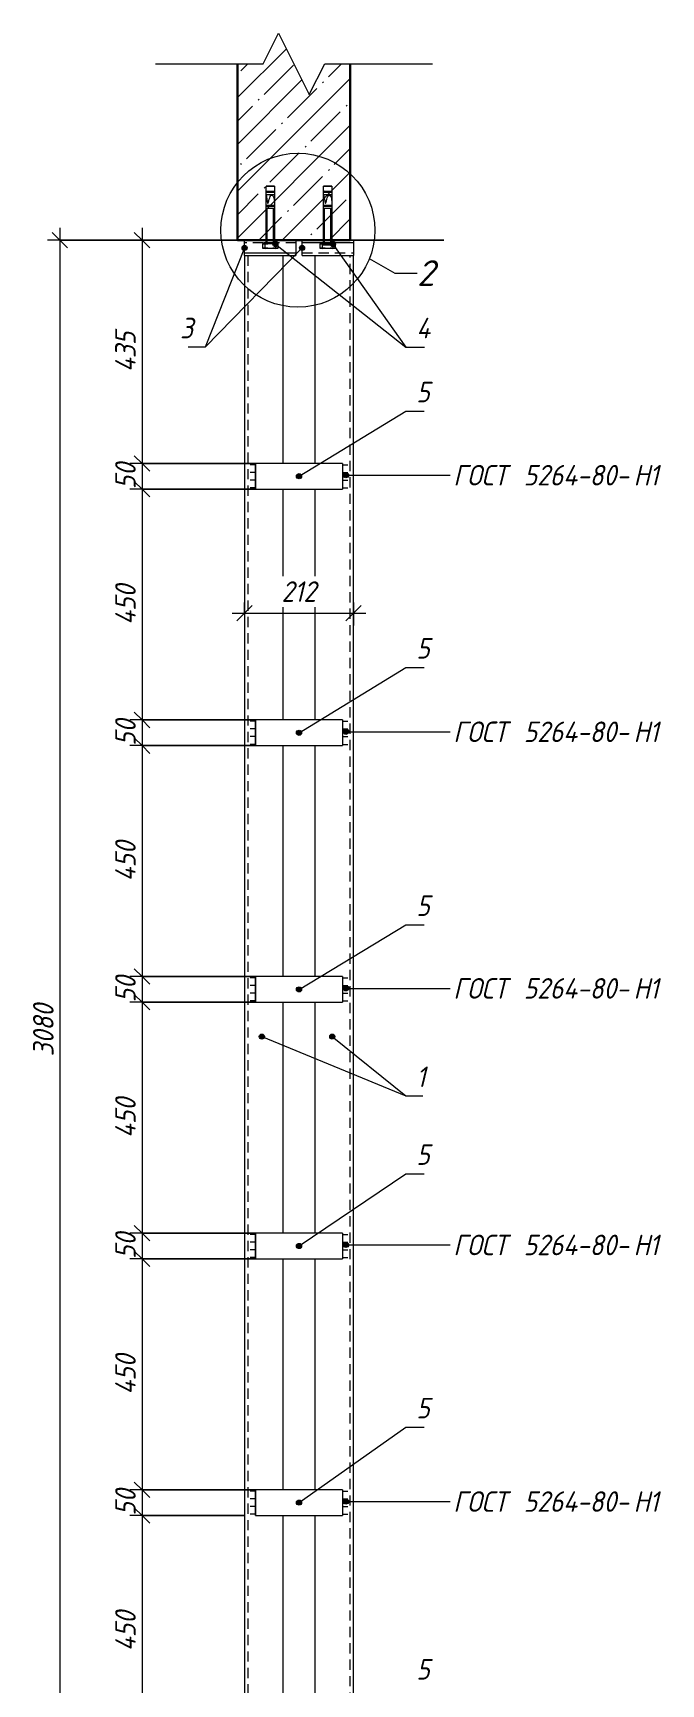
# Model space of a CAD drawing. Header units: millimetres. Extents: x 1525 to 46824, y -520 to 14115.
# Drawn here: x 21398 to 22622, y 8587 to 11804 of the extents above; entities that cross this region are included whole.
import ezdxf

# ---------------------------------------------------------------- set-up
doc = ezdxf.new("R2010")
doc.units = ezdxf.units.MM
doc.linetypes.add('200_ШТРИХ_ш1п0_6_', pattern=[32, 20, -12])
for name, color, linetype, lineweight in [('A-ANNO-DIMS', 7, 'Continuous', 9), ('A-ANNO-DIMS-20', 7, 'Continuous', 9), ('A-DETL-1', 7, 'Continuous', 5), ('A-DETL-2', 7, '200_ШТРИХ_ш1п0_6_', 5), ('A-DETL-GENF-1', 7, 'Continuous', 5), ('A-GENM', 7, 'Continuous', 9), ('A-GENM-IDEN', 7, 'Continuous', 9), ('A-WALL-1', 7, 'Continuous', 30), ('A-WALL-PATT-1', 7, 'Continuous', 5), ('G-ANNO-TEXT', 7, 'Continuous', 9)]:
    doc.layers.add(name, color=color, linetype=linetype, lineweight=lineweight)
doc.styles.add('ISOCPEUR_I_1', font='isocpeui.ttf', dxfattribs={"width": 0.9, "height": 40})
doc.styles.add('ISOCPEUR_I_2', font='isocpeui.ttf', dxfattribs={"height": 50})
doc.dimstyles.new('ISO-2_0_0_9К_СРЕДНИЙ', dxfattribs={"dimscale": 304.8, "dimtxt": 39.839247, "dimasz": 0.098425, "dimexe": 0.07874, "dimexo": 0, "dimgap": 0, "dimtad": 1, "dimdec": 0, "dimzin": 0, "dimdsep": 46, "dimtxsty": 'ISOCPEUR_I_1', "dimblk1": 'OBLIQUE', "dimblk2": 'OBLIQUE', "dimsah": 1, "dimcen": 0.09, "dimdle": 0.07874, "dimazin": 0, "dimtfac": 1, "dimtdec": 4, "dimtix": 1, "dimtmove": 0, "dimatfit": 3, "dimfxl": 1, "dimtvp": 1, "dimtolj": 1, "dimtzin": 0, "dimarcsym": 2})
doc.dimstyles.new('ISO-2_0_0_9К_СРЕДНИЙ_ФОН', dxfattribs={"dimscale": 304.8, "dimtxt": 39.839247, "dimasz": 0.098425, "dimexe": 0.07874, "dimexo": 0, "dimgap": 0.032808, "dimtad": 1, "dimdec": 0, "dimdsep": 46, "dimtxsty": 'ISOCPEUR_I_1', "dimblk1": 'OBLIQUE', "dimblk2": 'OBLIQUE', "dimsah": 1, "dimcen": 0.09, "dimdle": 0.07874, "dimazin": 0, "dimtfac": 1, "dimtdec": 4, "dimtix": 1, "dimtmove": 0, "dimatfit": 3, "dimfxl": 1, "dimtvp": 1, "dimtfill": 1, "dimtolj": 1, "dimtzin": 0, "dimarcsym": 2})

# ---------------------------------------------------------------- blocks, each defined once
blk = doc.blocks.new('Фахверк_Влож_Полоса боковая - Полоса_Фахверка-25655111-АР1_1_Ф-28_3 эт_')
at = {"layer": 'A-GENM'}
for p, q in [((-10585, 10915), (-10585, 10965)), ((-10415, 10965), (-10585, 10965)), ((-10415, 10965), (-10415, 10915)), ((-10585, 10915), (-10415, 10915))]:
    blk.add_line(p, q, dxfattribs=at)
blk = doc.blocks.new('Фахверк_Влож_Уголок - Уголок_Фахверка-29703941-АР1_1_Ф-28_3 эт_')
at = {"layer": 'A-GENM'}
for p, q in [((-10469, 11370), (-10469, 10965)), ((-10394, 8326), (-10394, 11370)), ((-10469, 10915), (-10469, 10465)), ((-10469, 10415), (-10469, 9965)), ((-10469, 9915), (-10469, 9465)), ((-10469, 9415), (-10469, 8965)), ((-10469, 8915), (-10469, 8465)), ((-10469, 8415), (-10469, 8326)), ((-10394, 8326), (-10469, 8326))]:
    blk.add_line(p, q, dxfattribs=at)
blk = doc.blocks.new('Фахверк_Влож_Полоса верхняя - Полоса верхняя_Фахверка-25545440-АР1_1_Ф-28_3 эт_')
at = {"layer": 'A-GENM'}
for p, q in [((-10606, 11375), (-10606, 11400)), ((-10506, 11400), (-10506, 11375)), ((-10606, 11370), (-10606, 11375)), ((-10606, 11375), (-10506, 11375)), ((-10606, 11370), (-10506, 11370)), ((-10506, 11375), (-10506, 11370))]:
    blk.add_line(p, q, dxfattribs=at)
blk = doc.blocks.new('Фахверк_Влож_Полоса верхняя - Полоса верхняя_Фахверка-V3-АР1_1_Ф-28_3 эт_')
at = {"layer": 'A-GENM'}
for p, q in [((-10494, 11395), (-10494, 11400)), ((-10494, 11370), (-10494, 11395)), ((-10394, 11395), (-10494, 11395)), ((-10394, 11400), (-10400, 11400)), ((-10394, 11400), (-10394, 11395)), ((-10394, 11395), (-10394, 11370)), ((-10494, 11370), (-10394, 11370))]:
    blk.add_line(p, q, dxfattribs=at)
blk = doc.blocks.new('Фахверк_Влож_Уголок - Уголок_Фахверка-29703942-АР1_1_Ф-28_3 эт_')
at = {"layer": 'A-GENM'}
for p, q in [((-10606, 11370), (-10531, 11370)), ((-10606, 11370), (-10606, 8326)), ((-10531, 10965), (-10531, 11370)), ((-10531, 10465), (-10531, 10915)), ((-10531, 9965), (-10531, 10415)), ((-10531, 9465), (-10531, 9915)), ((-10531, 8965), (-10531, 9415)), ((-10531, 8465), (-10531, 8915)), ((-10531, 8326), (-10531, 8415)), ((-10531, 8326), (-10606, 8326))]:
    blk.add_line(p, q, dxfattribs=at)
blk = doc.blocks.new('Фахверк_Влож_Анкерный болт - Анкерный болт_Фахверка-25085591-АР1_1_Ф-28_3 эт_')
at = {"layer": 'A-GENM'}
for p, q in [((-10454, 11395), (-10454, 11390)), ((-10444, 11390), (-10454, 11390)), ((-10434, 11390), (-10444, 11390)), ((-10434, 11390), (-10434, 11395))]:
    blk.add_line(p, q, dxfattribs=at)
blk = doc.blocks.new('DET_L_Линия разрыва1 - М20-27084429-АР1_1_Ф-28_3 эт_')
at = {"layer": 'A-DETL-GENF-1'}
for p, q in [((-10520, 7961), (-10550, 7901)), ((-10460, 7841), (-10520, 7961)), ((-10550, 7901), (-10760, 7901)), ((-10430, 7901), (-10460, 7841)), ((-10220, 7901), (-10430, 7901))]:
    blk.add_line(p, q, dxfattribs=at)
blk = doc.blocks.new('DIMBLOCK14-АР1_1_Ф-28_3 эт_')
at = {"layer": 'A-ANNO-DIMS-20'}
for p, q in [((21610.2, 11424), (21610.2, 10965)), ((22198.2, 11400), (21586.2, 11400)), ((21610.2, 11400), (22198.2, 11400)), ((21831.2, 10965), (21586.2, 10965)), ((21610.2, 10965), (21831.2, 10965))]:
    blk.add_line(p, q, dxfattribs=at)
at = {"layer": 'A-ANNO-DIMS-20', "lineweight": 20}
for p, q in [((21610.2, 11400), (21595.2, 11415)), ((21610.2, 11400), (21625.2, 11385)), ((21610.2, 10965), (21595.2, 10980)), ((21610.2, 10965), (21625.2, 10950))]:
    blk.add_line(p, q, dxfattribs=at)
at = {"layer": 'A-ANNO-DIMS-20', "color": 0, "insert": (21557.9, 11143), "char_height": 40, "width": 94.695, "attachment_point": 1, "rotation": 90, "line_spacing_factor": 1.149209, "style": 'ISOCPEUR_I_1'}
blk.add_mtext('435', dxfattribs=at)
blk = doc.blocks.new('_Oblique')
at = {"color": 0, "linetype": 'ByBlock', "lineweight": -2}
blk.add_line((-0.5, -0.5), (0.5, 0.5), dxfattribs=at)
blk = doc.blocks.new('DIMBLOCK15-АР1_1_Ф-28_3 эт_')
at = {"layer": 'A-ANNO-DIMS-20', "lineweight": 20}
for p, q in [((21610.2, 10965), (21595.2, 10980)), ((21610.2, 10965), (21625.2, 10950)), ((21610.2, 10915), (21595.2, 10930)), ((21610.2, 10915), (21625.2, 10900))]:
    blk.add_line(p, q, dxfattribs=at)
at = {"layer": 'A-ANNO-DIMS-20'}
for p, q in [((21831.2, 10965), (21586.2, 10965)), ((21610.2, 10965), (21610.2, 10915)), ((21610.2, 10965), (21831.2, 10965)), ((21831.2, 10915), (21586.2, 10915)), ((21610.2, 10915), (21831.2, 10915))]:
    blk.add_line(p, q, dxfattribs=at)
at = {"layer": 'A-ANNO-DIMS-20', "color": 0, "insert": (21557.9, 10914.7), "char_height": 40, "width": 60.678, "attachment_point": 1, "rotation": 90, "line_spacing_factor": 1.149209, "style": 'ISOCPEUR_I_1'}
blk.add_mtext('50', dxfattribs=at)
blk = doc.blocks.new('DIMBLOCK16-АР1_1_Ф-28_3 эт_')
at = {"layer": 'A-ANNO-DIMS-20'}
for p, q in [((21831.2, 10915), (21586.2, 10915)), ((21610.2, 10915), (21610.2, 10465)), ((21610.2, 10915), (21831.2, 10915)), ((21831.2, 10465), (21586.2, 10465)), ((21610.2, 10465), (21831.2, 10465))]:
    blk.add_line(p, q, dxfattribs=at)
at = {"layer": 'A-ANNO-DIMS-20', "lineweight": 20}
for p, q in [((21610.2, 10915), (21595.2, 10930)), ((21610.2, 10915), (21625.2, 10900)), ((21610.2, 10465), (21595.2, 10480)), ((21610.2, 10465), (21625.2, 10450))]:
    blk.add_line(p, q, dxfattribs=at)
at = {"layer": 'A-ANNO-DIMS-20', "color": 0, "insert": (21557.9, 10650.5), "char_height": 40, "width": 94.695, "attachment_point": 1, "rotation": 90, "line_spacing_factor": 1.149209, "style": 'ISOCPEUR_I_1'}
blk.add_mtext('450', dxfattribs=at)
blk = doc.blocks.new('DIMBLOCK17-АР1_1_Ф-28_3 эт_')
at = {"layer": 'A-ANNO-DIMS-20'}
for p, q in [((21831.2, 10465), (21586.2, 10465)), ((21610.2, 10465), (21610.2, 10415)), ((21610.2, 10465), (21831.2, 10465)), ((21831.2, 10415), (21586.2, 10415)), ((21610.2, 10415), (21831.2, 10415))]:
    blk.add_line(p, q, dxfattribs=at)
at = {"layer": 'A-ANNO-DIMS-20', "lineweight": 20}
for p, q in [((21610.2, 10465), (21595.2, 10480)), ((21610.2, 10465), (21625.2, 10450)), ((21610.2, 10415), (21595.2, 10430)), ((21610.2, 10415), (21625.2, 10400))]:
    blk.add_line(p, q, dxfattribs=at)
at = {"layer": 'A-ANNO-DIMS-20', "color": 0, "insert": (21557.9, 10414.7), "char_height": 40, "width": 60.678, "attachment_point": 1, "rotation": 90, "line_spacing_factor": 1.149209, "style": 'ISOCPEUR_I_1'}
blk.add_mtext('50', dxfattribs=at)
blk = doc.blocks.new('DIMBLOCK18-АР1_1_Ф-28_3 эт_')
at = {"layer": 'A-ANNO-DIMS-20', "lineweight": 20}
for p, q in [((21610.2, 10415), (21595.2, 10430)), ((21610.2, 10415), (21625.2, 10400)), ((21610.2, 9965), (21595.2, 9980)), ((21610.2, 9965), (21625.2, 9950))]:
    blk.add_line(p, q, dxfattribs=at)
at = {"layer": 'A-ANNO-DIMS-20'}
for p, q in [((21831.2, 10415), (21586.2, 10415)), ((21610.2, 10415), (21610.2, 9965)), ((21610.2, 10415), (21831.2, 10415)), ((21831.2, 9965), (21586.2, 9965)), ((21610.2, 9965), (21831.2, 9965))]:
    blk.add_line(p, q, dxfattribs=at)
at = {"layer": 'A-ANNO-DIMS-20', "color": 0, "insert": (21557.9, 10150.5), "char_height": 40, "width": 94.695, "attachment_point": 1, "rotation": 90, "line_spacing_factor": 1.149209, "style": 'ISOCPEUR_I_1'}
blk.add_mtext('450', dxfattribs=at)
blk = doc.blocks.new('DIMBLOCK19-АР1_1_Ф-28_3 эт_')
at = {"layer": 'A-ANNO-DIMS-20', "lineweight": 20}
for p, q in [((21610.2, 9965), (21595.2, 9980)), ((21610.2, 9965), (21625.2, 9950)), ((21610.2, 9915), (21595.2, 9930)), ((21610.2, 9915), (21625.2, 9900))]:
    blk.add_line(p, q, dxfattribs=at)
at = {"layer": 'A-ANNO-DIMS-20'}
for p, q in [((21831.2, 9965), (21586.2, 9965)), ((21610.2, 9965), (21610.2, 9915)), ((21610.2, 9965), (21831.2, 9965)), ((21831.2, 9915), (21586.2, 9915)), ((21610.2, 9915), (21831.2, 9915))]:
    blk.add_line(p, q, dxfattribs=at)
at = {"layer": 'A-ANNO-DIMS-20', "color": 0, "insert": (21557.9, 9914.7), "char_height": 40, "width": 60.678, "attachment_point": 1, "rotation": 90, "line_spacing_factor": 1.149209, "style": 'ISOCPEUR_I_1'}
blk.add_mtext('50', dxfattribs=at)
blk = doc.blocks.new('DIMBLOCK20-АР1_1_Ф-28_3 эт_')
at = {"layer": 'A-ANNO-DIMS-20'}
for p, q in [((21831.2, 9915), (21586.2, 9915)), ((21610.2, 9915), (21610.2, 9465)), ((21610.2, 9915), (21831.2, 9915)), ((21831.2, 9465), (21586.2, 9465)), ((21610.2, 9465), (21831.2, 9465))]:
    blk.add_line(p, q, dxfattribs=at)
at = {"layer": 'A-ANNO-DIMS-20', "lineweight": 20}
for p, q in [((21610.2, 9915), (21595.2, 9930)), ((21610.2, 9915), (21625.2, 9900)), ((21610.2, 9465), (21595.2, 9480)), ((21610.2, 9465), (21625.2, 9450))]:
    blk.add_line(p, q, dxfattribs=at)
at = {"layer": 'A-ANNO-DIMS-20', "color": 0, "insert": (21557.9, 9650.5), "char_height": 40, "width": 94.695, "attachment_point": 1, "rotation": 90, "line_spacing_factor": 1.149209, "style": 'ISOCPEUR_I_1'}
blk.add_mtext('450', dxfattribs=at)
blk = doc.blocks.new('DIMBLOCK21-АР1_1_Ф-28_3 эт_')
at = {"layer": 'A-ANNO-DIMS-20'}
for p, q in [((21831.2, 9465), (21586.2, 9465)), ((21610.2, 9465), (21610.2, 9415)), ((21610.2, 9465), (21831.2, 9465)), ((21831.2, 9415), (21586.2, 9415)), ((21610.2, 9415), (21831.2, 9415))]:
    blk.add_line(p, q, dxfattribs=at)
at = {"layer": 'A-ANNO-DIMS-20', "lineweight": 20}
for p, q in [((21610.2, 9465), (21595.2, 9480)), ((21610.2, 9465), (21625.2, 9450)), ((21610.2, 9415), (21595.2, 9430)), ((21610.2, 9415), (21625.2, 9400))]:
    blk.add_line(p, q, dxfattribs=at)
at = {"layer": 'A-ANNO-DIMS-20', "color": 0, "insert": (21557.9, 9414.7), "char_height": 40, "width": 60.678, "attachment_point": 1, "rotation": 90, "line_spacing_factor": 1.149209, "style": 'ISOCPEUR_I_1'}
blk.add_mtext('50', dxfattribs=at)
blk = doc.blocks.new('DIMBLOCK22-АР1_1_Ф-28_3 эт_')
at = {"layer": 'A-ANNO-DIMS-20', "lineweight": 20}
for p, q in [((21610.2, 9415), (21595.2, 9430)), ((21610.2, 9415), (21625.2, 9400)), ((21610.2, 8965), (21595.2, 8980)), ((21610.2, 8965), (21625.2, 8950))]:
    blk.add_line(p, q, dxfattribs=at)
at = {"layer": 'A-ANNO-DIMS-20'}
for p, q in [((21831.2, 9415), (21586.2, 9415)), ((21610.2, 9415), (21610.2, 8965)), ((21610.2, 9415), (21831.2, 9415)), ((21831.2, 8965), (21586.2, 8965)), ((21610.2, 8965), (21831.2, 8965))]:
    blk.add_line(p, q, dxfattribs=at)
at = {"layer": 'A-ANNO-DIMS-20', "color": 0, "insert": (21557.9, 9150.5), "char_height": 40, "width": 94.695, "attachment_point": 1, "rotation": 90, "line_spacing_factor": 1.149209, "style": 'ISOCPEUR_I_1'}
blk.add_mtext('450', dxfattribs=at)
blk = doc.blocks.new('DIMBLOCK23-АР1_1_Ф-28_3 эт_')
at = {"layer": 'A-ANNO-DIMS-20', "lineweight": 20}
for p, q in [((21610.2, 8965), (21595.2, 8980)), ((21610.2, 8965), (21625.2, 8950)), ((21610.2, 8915), (21595.2, 8930)), ((21610.2, 8915), (21625.2, 8900))]:
    blk.add_line(p, q, dxfattribs=at)
at = {"layer": 'A-ANNO-DIMS-20'}
for p, q in [((21831.2, 8965), (21586.2, 8965)), ((21610.2, 8965), (21610.2, 8915)), ((21610.2, 8965), (21831.2, 8965)), ((21810.2, 8915), (21586.2, 8915)), ((21610.2, 8915), (21810.2, 8915))]:
    blk.add_line(p, q, dxfattribs=at)
at = {"layer": 'A-ANNO-DIMS-20', "color": 0, "insert": (21557.9, 8914.7), "char_height": 40, "width": 60.678, "attachment_point": 1, "rotation": 90, "line_spacing_factor": 1.149209, "style": 'ISOCPEUR_I_1'}
blk.add_mtext('50', dxfattribs=at)
blk = doc.blocks.new('DIMBLOCK24-АР1_1_Ф-28_3 эт_')
at = {"layer": 'A-ANNO-DIMS-20'}
for p, q in [((21810.2, 8915), (21586.2, 8915)), ((21610.2, 8915), (21610.2, 8465)), ((21610.2, 8915), (21810.2, 8915)), ((21831.2, 8465), (21586.2, 8465)), ((21610.2, 8465), (21831.2, 8465))]:
    blk.add_line(p, q, dxfattribs=at)
at = {"layer": 'A-ANNO-DIMS-20', "lineweight": 20}
for p, q in [((21610.2, 8915), (21595.2, 8930)), ((21610.2, 8915), (21625.2, 8900)), ((21610.2, 8465), (21595.2, 8480)), ((21610.2, 8465), (21625.2, 8450))]:
    blk.add_line(p, q, dxfattribs=at)
at = {"layer": 'A-ANNO-DIMS-20', "color": 0, "insert": (21557.9, 8650.5), "char_height": 40, "width": 94.695, "attachment_point": 1, "rotation": 90, "line_spacing_factor": 1.149209, "style": 'ISOCPEUR_I_1'}
blk.add_mtext('450', dxfattribs=at)
blk = doc.blocks.new('DIMBLOCK27-АР1_1_Ф-28_3 эт_')
at = {"layer": 'A-ANNO-DIMS-20'}
for p, q in [((21450.2, 11424), (21450.2, 8296)), ((21844.5, 11400), (21426.2, 11400)), ((21450.2, 11400), (21844.5, 11400)), ((21471.4, 8320), (21426.2, 8320)), ((21450.2, 8320), (21471.4, 8320))]:
    blk.add_line(p, q, dxfattribs=at)
at = {"layer": 'A-ANNO-DIMS-20', "lineweight": 20}
for p, q in [((21450.2, 11400), (21435.2, 11415)), ((21450.2, 11400), (21465.2, 11385)), ((21450.2, 8320), (21435.2, 8335)), ((21450.2, 8320), (21465.2, 8305))]:
    blk.add_line(p, q, dxfattribs=at)
at = {"layer": 'A-ANNO-DIMS-20', "color": 0, "insert": (21397.9, 9809.4), "char_height": 40, "width": 121.356, "attachment_point": 1, "rotation": 90, "line_spacing_factor": 1.149209, "style": 'ISOCPEUR_I_1'}
blk.add_mtext('3080', dxfattribs=at)
blk = doc.blocks.new('DIMBLOCK28-АР1_1_Ф-28_3 эт_')
at = {"layer": 'A-ANNO-DIMS-20'}
for p, q in [((21810.2, 10694.2), (21810.2, 10648.9)), ((21810.2, 10672.9), (21810.2, 10694.2)), ((22022.2, 10694.2), (22022.2, 10648.9)), ((22022.2, 10672.9), (22022.2, 10694.2)), ((21786.2, 10672.9), (22046.2, 10672.9))]:
    blk.add_line(p, q, dxfattribs=at)
at = {"layer": 'A-ANNO-DIMS-20', "lineweight": 20}
for p, q in [((21810.2, 10672.9), (21825.2, 10687.9)), ((22022.2, 10672.9), (22037.2, 10687.9)), ((21810.2, 10672.9), (21795.2, 10657.9)), ((22022.2, 10672.9), (22007.2, 10657.9))]:
    blk.add_line(p, q, dxfattribs=at)
at = {"layer": 'A-ANNO-DIMS-20', "color": 0, "insert": (21882.1, 10735.2), "char_height": 40, "width": 81.824, "attachment_point": 1, "line_spacing_factor": 1.149209, "style": 'ISOCPEUR_I_1', "bg_fill": 3, "box_fill_scale": 1.25, "bg_fill_color": 256, "bg_fill_true_color": 13158600, "bg_fill_transparency": 0}
blk.add_mtext('212', dxfattribs=at)

msp = doc.modelspace()

# ---------------------------------------------------------------- hatches: boundary and pattern name
at = {"layer": 'A-GENM-IDEN'}
h = msp.add_hatch(color=256, dxfattribs=at)
edge = h.paths.add_edge_path(flags=0)
edge.add_arc((21810.18754, 11385), 5, 0, 360)
h = msp.add_hatch(color=256, dxfattribs=at)
edge = h.paths.add_edge_path(flags=0)
edge.add_arc((21870.18754, 11392.5), 5, 0, 360)
h = msp.add_hatch(color=256, dxfattribs=at)
edge = h.paths.add_edge_path(flags=0)
edge.add_arc((21922.18754, 11385), 5, 0, 360)
h = msp.add_hatch(color=256, dxfattribs=at)
edge = h.paths.add_edge_path(flags=0)
edge.add_arc((21982.18754, 11392.5), 5, 0, 360)
h = msp.add_hatch(color=256, dxfattribs=at)
edge = h.paths.add_edge_path(flags=0)
edge.add_arc((21916.18754, 10940), 5, 0, 360)
h = msp.add_hatch(color=256, dxfattribs=at)
edge = h.paths.add_edge_path(flags=0)
edge.add_arc((21916.18754, 10440), 5, 0, 360)
h = msp.add_hatch(color=256, dxfattribs=at)
edge = h.paths.add_edge_path(flags=0)
edge.add_arc((21916.18754, 9940), 5, 0, 360)
h = msp.add_hatch(color=256, dxfattribs=at)
edge = h.paths.add_edge_path(flags=0)
edge.add_arc((21843.70757, 9848), 5, 0, 360)
h = msp.add_hatch(color=256, dxfattribs=at)
edge = h.paths.add_edge_path(flags=0)
edge.add_arc((21980.94178, 9848), 5, 0, 360)
h = msp.add_hatch(color=256, dxfattribs=at)
edge = h.paths.add_edge_path(flags=0)
edge.add_arc((21916.18754, 9440), 5, 0, 360)
h = msp.add_hatch(color=256, dxfattribs=at)
edge = h.paths.add_edge_path(flags=0)
edge.add_arc((21916.18754, 8940), 5, 0, 360)
at = {"layer": 'A-WALL-PATT-1'}
h = msp.add_hatch(dxfattribs=at)
h.set_pattern_fill('FP_2', color=256, style=0, pattern_type=2)
h.set_pattern_definition([(45, (23273.71, 4305), (-45.6197, 45.6197), []), (45, (23319.33, 4305), (-45.6197, 45.6197), [80.645, -16.129, 2.682, -13.447])])
h.paths.add_polyline_path([(21966.18754, 11400), (22016.18754, 11400), (22016.18754, 11743.64544), (21966.18754, 11743.64544), (21936.18754, 11683.64544), (21876.18754, 11803.64544), (21846.18754, 11743.64544), (21796.18754, 11743.64544), (21796.18754, 11400), (21876.18754, 11400)], flags=0)
at = {"layer": 'G-ANNO-TEXT'}
h = msp.add_hatch(color=256, dxfattribs=at)
edge = h.paths.add_edge_path(flags=0)
edge.add_arc((22007.71153, 10941.99135), 5, 0, 360)
h = msp.add_hatch(color=256, dxfattribs=at)
edge = h.paths.add_edge_path(flags=0)
edge.add_arc((22007.71153, 10441.99135), 5, 0, 360)
h = msp.add_hatch(color=256, dxfattribs=at)
edge = h.paths.add_edge_path(flags=0)
edge.add_arc((22007.71153, 9941.99135), 5, 0, 360)
h = msp.add_hatch(color=256, dxfattribs=at)
edge = h.paths.add_edge_path(flags=0)
edge.add_arc((22007.71153, 9441.99135), 5, 0, 360)
h = msp.add_hatch(color=256, dxfattribs=at)
edge = h.paths.add_edge_path(flags=0)
edge.add_arc((22007.71153, 8941.99135), 5, 0, 360)

# ---------------------------------------------------------------- linework, layer by layer
at = {"layer": 'A-DETL-1'}
for p, q in [((21868.45364, 11505), (21851.92144, 11505)), ((21851.92144, 11505), (21868.45364, 11505)), ((21851.92144, 11395), (21851.92144, 11505)), ((21851.92144, 11493.35324), (21868.45364, 11493.35324)), ((21851.92144, 11489.22019), (21868.45364, 11489.22019)), ((21852.89336, 11495.41977), (21867.48171, 11495.41977)), ((21868.45364, 11505), (21868.45364, 11395)), ((21980.45364, 11505), (21963.92144, 11505)), ((21963.92144, 11505), (21980.45364, 11505)), ((21963.92144, 11395), (21963.92144, 11505)), ((21963.92144, 11493.35324), (21980.45364, 11493.35324)), ((21963.92144, 11489.22019), (21980.45364, 11489.22019)), ((21964.89336, 11495.41977), (21979.48171, 11495.41977)), ((21980.45364, 11505), (21980.45364, 11395)), ((21851.92144, 11468.25726), (21868.45364, 11468.25726)), ((21851.92144, 11466.19073), (21868.45364, 11466.19073)), ((21851.92144, 11462.05768), (21868.45364, 11462.05768)), ((21853.98796, 11466.19073), (21853.98796, 11468.25726)), ((21854.02988, 11395), (21854.02988, 11462.05768)), ((21854.07669, 11466.19073), (21854.07669, 11468.25726)), ((21866.34519, 11395), (21866.34519, 11462.05768)), ((21963.92144, 11468.25726), (21980.45364, 11468.25726)), ((21963.92144, 11466.19073), (21980.45364, 11466.19073)), ((21963.92144, 11462.05768), (21980.45364, 11462.05768)), ((21965.98796, 11466.19073), (21965.98796, 11468.25726)), ((21966.02988, 11395), (21966.02988, 11462.05768)), ((21966.07669, 11466.19073), (21966.07669, 11468.25726)), ((21978.34519, 11395), (21978.34519, 11462.05768)), ((21850.26822, 11393.56419), (21844.77961, 11392.79533)), ((21844.77961, 11392.79533), (21844.77961, 11384.60205)), ((21847.51285, 11393.56419), (21847.51285, 11395)), ((21872.86222, 11395), (21847.51285, 11395)), ((21872.86222, 11393.56419), (21847.51285, 11393.56419)), ((21850.26822, 11383.81573), (21850.26822, 11393.56419)), ((21870.10686, 11393.56419), (21850.26822, 11393.56419)), ((21854.64395, 11395), (21856.68668, 11395)), ((21875.59546, 11392.79533), (21870.10686, 11393.56419)), ((21870.10686, 11393.56419), (21870.10686, 11383.81573)), ((21872.86222, 11395), (21872.86222, 11393.56419)), ((21875.59546, 11384.60205), (21875.59546, 11392.79533)), ((21962.26822, 11393.56419), (21956.77961, 11392.79533)), ((21956.77961, 11392.79533), (21956.77961, 11384.60205)), ((21959.51285, 11393.56419), (21959.51285, 11395)), ((21984.86222, 11395), (21959.51285, 11395)), ((21984.86222, 11393.56419), (21959.51285, 11393.56419)), ((21962.26822, 11383.81573), (21962.26822, 11393.56419)), ((21982.10686, 11393.56419), (21962.26822, 11393.56419)), ((21966.64395, 11395), (21968.68668, 11395)), ((21987.59546, 11392.79533), (21982.10686, 11393.56419)), ((21982.10686, 11393.56419), (21982.10686, 11383.81573)), ((21984.86222, 11395), (21984.86222, 11393.56419)), ((21987.59546, 11384.60205), (21987.59546, 11392.79533)), ((21844.77961, 11384.60205), (21850.26822, 11383.83319)), ((21870.10686, 11383.81573), (21850.26822, 11383.81573)), ((21870.10686, 11383.83319), (21875.59546, 11384.60205)), ((21956.77961, 11384.60205), (21962.26822, 11383.83319)), ((21982.10686, 11383.81573), (21962.26822, 11383.81573)), ((21982.10686, 11383.83319), (21987.59546, 11384.60205)), ((21831.23439, 10962.5), (21821.23439, 10962.5)), ((21831.23439, 10947.5), (21821.23439, 10947.5)), ((21831.23439, 10965), (21831.23439, 10915)), ((22001.23439, 10965), (22001.23439, 10915)), ((22001.23439, 10962.5), (22011.23439, 10962.5)), ((22001.23439, 10947.5), (22011.23439, 10947.5)), ((21831.23439, 10932.5), (21821.23439, 10932.5)), ((21831.23439, 10917.5), (21821.23439, 10917.5)), ((22001.23439, 10932.5), (22011.23439, 10932.5)), ((22001.23439, 10917.5), (22011.23439, 10917.5)), ((21831.23439, 10462.5), (21821.23439, 10462.5)), ((21831.23439, 10465), (21831.23439, 10415)), ((22001.23439, 10465), (22001.23439, 10415)), ((22001.23439, 10462.5), (22011.23439, 10462.5)), ((21831.23439, 10447.5), (21821.23439, 10447.5)), ((21831.23439, 10432.5), (21821.23439, 10432.5)), ((22001.23439, 10447.5), (22011.23439, 10447.5)), ((22001.23439, 10432.5), (22011.23439, 10432.5)), ((21831.23439, 10417.5), (21821.23439, 10417.5)), ((22001.23439, 10417.5), (22011.23439, 10417.5)), ((21831.23439, 9962.5), (21821.23439, 9962.5)), ((21831.23439, 9947.5), (21821.23439, 9947.5)), ((21831.23439, 9965), (21831.23439, 9915)), ((22001.23439, 9965), (22001.23439, 9915)), ((22001.23439, 9962.5), (22011.23439, 9962.5)), ((22001.23439, 9947.5), (22011.23439, 9947.5)), ((21831.23439, 9932.5), (21821.23439, 9932.5)), ((21831.23439, 9917.5), (21821.23439, 9917.5)), ((22001.23439, 9932.5), (22011.23439, 9932.5)), ((22001.23439, 9917.5), (22011.23439, 9917.5)), ((21831.23439, 9462.5), (21821.23439, 9462.5)), ((21831.23439, 9465), (21831.23439, 9415)), ((22001.23439, 9465), (22001.23439, 9415)), ((22001.23439, 9462.5), (22011.23439, 9462.5)), ((21831.23439, 9447.5), (21821.23439, 9447.5)), ((21831.23439, 9432.5), (21821.23439, 9432.5)), ((22001.23439, 9447.5), (22011.23439, 9447.5)), ((22001.23439, 9432.5), (22011.23439, 9432.5)), ((21831.23439, 9417.5), (21821.23439, 9417.5)), ((22001.23439, 9417.5), (22011.23439, 9417.5)), ((21831.23439, 8962.5), (21821.23439, 8962.5)), ((21831.23439, 8947.5), (21821.23439, 8947.5)), ((21831.23439, 8965), (21831.23439, 8915)), ((22001.23439, 8965), (22001.23439, 8915)), ((22001.23439, 8962.5), (22011.23439, 8962.5)), ((22001.23439, 8947.5), (22011.23439, 8947.5)), ((21831.23439, 8932.5), (21821.23439, 8932.5)), ((21831.23439, 8917.5), (21821.23439, 8917.5)), ((22001.23439, 8932.5), (22011.23439, 8932.5)), ((22001.23439, 8917.5), (22011.23439, 8917.5))]:
    msp.add_line(p, q, dxfattribs=at)
msp.add_circle((21913.9163, 11419.36492), 150, dxfattribs=at)
for centre, radius, start, end in [((21853.10204, 11494.0598), 1.37588, 98.72344894, 149.10051454), ((21867.27304, 11494.0598), 1.37588, 30.89948539, 81.27655106), ((21965.10204, 11494.0598), 1.37588, 98.72344894, 149.10051454), ((21979.27304, 11494.0598), 1.37588, 30.89948539, 81.27655106), ((21847.90847, 11388.25725), 4.22871, 56.08031185, 137.72360384), ((21860.18754, 11349.84117), 42.8477, 76.61449587, 103.38550413), ((21872.4666, 11388.25725), 4.22871, 42.27639616, 123.91968816), ((21959.90847, 11388.25725), 4.22871, 56.08031185, 137.72360384), ((21972.18754, 11349.84117), 42.8477, 76.61449587, 103.38550413), ((21984.4666, 11388.25725), 4.22871, 42.27639616, 123.91968816), ((21847.90847, 11389.12267), 4.22871, 222.27639616, 303.91968815), ((21860.18754, 11427.53875), 42.8477, 256.61449587, 283.38550413), ((21872.4666, 11389.12267), 4.22871, 236.08031184, 317.72360384), ((21959.90847, 11389.12267), 4.22871, 222.27639616, 303.91968815), ((21972.18754, 11427.53875), 42.8477, 256.61449587, 283.38550413), ((21984.4666, 11389.12267), 4.22871, 236.08031184, 317.72360384)]:
    msp.add_arc(centre, radius, start, end, dxfattribs=at)
for points in [[(21851.92144, 11489.22019), (21853.10128, 11484.50355), (21855.56322, 11459.04506), (21859.3243, 11496.51719), (21868.45364, 11484.52941), (21868.45364, 11473.5314)], [(21963.92144, 11489.22019), (21965.10128, 11484.50355), (21967.56322, 11459.04506), (21971.3243, 11496.51719), (21980.45364, 11484.52941), (21980.45364, 11473.5314)]]:
    msp.add_open_spline(points, degree=3, knots=[3.9471277548, 3.9471277548, 3.9471277548, 3.9471277548, 10.0959961781, 20.1294367149, 28.5838158581, 28.5838158581, 28.5838158581, 28.5838158581], dxfattribs=at)
at = {"layer": 'A-DETL-2'}
for p, q in [((21910.18754, 11395), (21810.18754, 11395)), ((21816.18754, 11370), (21816.18754, 8326)), ((21922.18754, 11375), (22022.18754, 11375)), ((22016.18754, 8326), (22016.18754, 11370))]:
    msp.add_line(p, q, dxfattribs=at)
at = {"layer": 'A-GENM-IDEN'}
for p, q in [((21870.18754, 11392.5), (22124.07512, 11191.46952)), ((21982.18754, 11392.5), (22124.07512, 11191.46952)), ((21810.18754, 11385), (21733.14852, 11191.46952)), ((21922.18754, 11385), (21733.14852, 11191.46952)), ((21733.14852, 11191.46952), (21699.95953, 11191.46952)), ((21733.14852, 11191.46952), (21699.95953, 11191.46952)), ((22124.07512, 11191.46952), (22160.94746, 11191.46952)), ((22124.07512, 11191.46952), (22160.94746, 11191.46952)), ((21916.18754, 10940), (22124.07512, 11066.84495)), ((22124.07512, 11066.84495), (22160.3018, 11066.84495)), ((21916.18754, 10440), (22124.07512, 10567.44302)), ((22124.07512, 10567.44302), (22160.3018, 10567.44302)), ((21916.18754, 9940), (22124.07512, 10065.94946)), ((22124.07512, 10065.94946), (22160.3018, 10065.94946)), ((21843.70757, 9848), (22124.07512, 9732.52899)), ((21980.94178, 9848), (22124.07512, 9732.52899)), ((22124.07512, 9732.52899), (22157.4004, 9732.52899)), ((22124.07512, 9732.52899), (22157.4004, 9732.52899)), ((21916.18754, 9440), (22124.07512, 9580.88509)), ((22124.07512, 9580.88509), (22160.3018, 9580.88509)), ((21916.18754, 8940), (22124.07512, 9086.85934)), ((22124.07512, 9086.85934), (22160.3018, 9086.85934))]:
    msp.add_line(p, q, dxfattribs=at)
for centre in [(21810.18754, 11385), (21870.18754, 11392.5), (21922.18754, 11385), (21982.18754, 11392.5), (21916.18754, 10940), (21916.18754, 10440), (21916.18754, 9940), (21843.70757, 9848), (21980.94178, 9848), (21916.18754, 9440), (21916.18754, 8940)]:
    msp.add_circle(centre, 5, dxfattribs=at)
at = {"layer": 'A-WALL-1'}
for p, q in [((21796.18754, 11743.64544), (21796.18754, 11400)), ((22016.18754, 11400), (22016.18754, 11743.64544)), ((21796.18754, 11400), (22016.18754, 11400))]:
    msp.add_line(p, q, dxfattribs=at)
at = {"layer": 'G-ANNO-TEXT'}
for p, q in [((22052.95371, 11364.03917), (22102.9644, 11335.88503)), ((22102.9644, 11335.88503), (22126.32981, 11335.88503)), ((22126.32981, 11335.88503), (22146.17356, 11335.88503)), ((22007.71153, 10941.99135), (22210.87343, 10941.99135)), ((22007.71153, 10441.99135), (22210.87343, 10441.99135)), ((22007.71153, 9941.99135), (22210.87343, 9941.99135)), ((22007.71153, 9441.99135), (22210.87343, 9441.99135)), ((22007.71153, 8941.99135), (22210.87343, 8941.99135))]:
    msp.add_line(p, q, dxfattribs=at)
for centre in [(22007.71153, 10941.99135), (22007.71153, 10441.99135), (22007.71153, 9941.99135), (22007.71153, 9441.99135), (22007.71153, 8941.99135)]:
    msp.add_circle(centre, 5, dxfattribs=at)

# ---------------------------------------------------------------- block references
at = {"layer": 'A-DETL-GENF-1', "rotation": 180}
msp.add_blockref('DET_L_Линия разрыва1 - М20-27084429-АР1_1_Ф-28_3 эт_', (11416.18753, 19644.65865), dxfattribs=at)
at = {"layer": 'A-GENM'}
for name, p in [('Фахверк_Влож_Полоса верхняя - Полоса верхняя_Фахверка-25545440-АР1_1_Ф-28_3 эт_', (32416.18754, 0)), ('Фахверк_Влож_Полоса верхняя - Полоса верхняя_Фахверка-V3-АР1_1_Ф-28_3 эт_', (32416.18754, 0)), ('Фахверк_Влож_Анкерный болт - Анкерный болт_Фахверка-25085591-АР1_1_Ф-28_3 эт_', (32416.18754, 0)), ('Фахверк_Влож_Уголок - Уголок_Фахверка-29703942-АР1_1_Ф-28_3 эт_', (32416.18754, 0)), ('Фахверк_Влож_Уголок - Уголок_Фахверка-29703941-АР1_1_Ф-28_3 эт_', (32416.18754, 0)), ('Фахверк_Влож_Полоса боковая - Полоса_Фахверка-25655111-АР1_1_Ф-28_3 эт_', (32416.18754, 0)), ('Фахверк_Влож_Полоса боковая - Полоса_Фахверка-25655111-АР1_1_Ф-28_3 эт_', (32416.18754, -500)), ('Фахверк_Влож_Полоса боковая - Полоса_Фахверка-25655111-АР1_1_Ф-28_3 эт_', (32416.18754, -1000)), ('Фахверк_Влож_Полоса боковая - Полоса_Фахверка-25655111-АР1_1_Ф-28_3 эт_', (32416.18754, -1500)), ('Фахверк_Влож_Полоса боковая - Полоса_Фахверка-25655111-АР1_1_Ф-28_3 эт_', (32416.18754, -2000))]:
    msp.add_blockref(name, p, dxfattribs=at)

# ---------------------------------------------------------------- texts
at = {"layer": 'A-GENM-IDEN', "char_height": 40, "attachment_point": 1, "style": 'ISOCPEUR_I_1'}
for s, insert, width in [('\\fISOCPEUR|b0|i1|c204|p34|;\\W.9;3', (21684.49518, 11248.69244), 31.746825), ('\\fISOCPEUR|b0|i1|c204|p34|;\\W.9;3', (21684.49518, 11248.69244), 31.746825), ('\\fISOCPEUR|b0|i1|c204|p34|;\\W.9;4', (22144.83746, 11248.69244), 37.518975), ('\\fISOCPEUR|b0|i1|c204|p34|;\\W.9;4', (22144.83746, 11248.69244), 37.518975), ('\\fISOCPEUR|b0|i1|c204|p34|;\\W.9;5', (22144.83746, 11124.06787), 31.746825), ('\\fISOCPEUR|b0|i1|c204|p34|;\\W.9;5', (22144.83746, 10624.66594), 31.746825), ('\\fISOCPEUR|b0|i1|c204|p34|;\\W.9;5', (22144.83746, 10123.17238), 31.746825), ('\\fISOCPEUR|b0|i1|c204|p34|;\\W.9;1', (22144.83746, 9789.75191), 23.0886), ('\\fISOCPEUR|b0|i1|c204|p34|;\\W.9;1', (22144.83746, 9789.75191), 23.0886), ('\\fISOCPEUR|b0|i1|c204|p34|;\\W.9;5', (22144.83746, 9638.108), 31.746825), ('\\fISOCPEUR|b0|i1|c204|p34|;\\W.9;5', (22144.83746, 9144.08226), 31.746825), ('\\fISOCPEUR|b0|i1|c204|p34|;\\W.9;5', (22144.83746, 8635.12088), 31.746825)]:
    msp.add_mtext(s, dxfattribs=dict(at, insert=insert, width=width))
at = {"layer": 'G-ANNO-TEXT', "attachment_point": 1}
for s, insert, char_height, width, style in [('\\fISOCPEUR|b0|i1|c204|p34|;2', (22146.17356, 11360.88503), 50, 44.8945, 'ISOCPEUR_I_2'), ('ГОСТ', (22216.87343, 10961.99135), 40, 138.5316, 'ISOCPEUR_I_1'), (' 5264-80-', (22331.17343, 10961.99135), 40, 287.1644625, 'ISOCPEUR_I_1'), ('\\fISOCPEUR|b0|i1|c204|p34|;\\W.9;Н', (22568.10781, 10961.99135), 40, 37.518975, 'ISOCPEUR_I_1'), ('\\fISOCPEUR|b0|i1|c204|p34|;\\W.9;1', (22599.06406, 10961.99135), 40, 23.0886, 'ISOCPEUR_I_1'), ('ГОСТ', (22216.87343, 10461.99135), 40, 138.5316, 'ISOCPEUR_I_1'), (' 5264-80-', (22331.17343, 10461.99135), 40, 287.1644625, 'ISOCPEUR_I_1'), ('\\fISOCPEUR|b0|i1|c204|p34|;\\W.9;Н', (22568.10781, 10461.99135), 40, 37.518975, 'ISOCPEUR_I_1'), ('\\fISOCPEUR|b0|i1|c204|p34|;\\W.9;1', (22599.06406, 10461.99135), 40, 23.0886, 'ISOCPEUR_I_1'), ('ГОСТ', (22216.87343, 9961.99135), 40, 138.5316, 'ISOCPEUR_I_1'), (' 5264-80-', (22331.17343, 9961.99135), 40, 287.1644625, 'ISOCPEUR_I_1'), ('\\fISOCPEUR|b0|i1|c204|p34|;\\W.9;Н', (22568.10781, 9961.99135), 40, 37.518975, 'ISOCPEUR_I_1'), ('\\fISOCPEUR|b0|i1|c204|p34|;\\W.9;1', (22599.06406, 9961.99135), 40, 23.0886, 'ISOCPEUR_I_1'), ('ГОСТ', (22216.87343, 9461.99135), 40, 138.5316, 'ISOCPEUR_I_1'), (' 5264-80-', (22331.17343, 9461.99135), 40, 287.1644625, 'ISOCPEUR_I_1'), ('\\fISOCPEUR|b0|i1|c204|p34|;\\W.9;Н', (22568.10781, 9461.99135), 40, 37.518975, 'ISOCPEUR_I_1'), ('\\fISOCPEUR|b0|i1|c204|p34|;\\W.9;1', (22599.06406, 9461.99135), 40, 23.0886, 'ISOCPEUR_I_1'), ('ГОСТ', (22216.87343, 8961.99135), 40, 138.5316, 'ISOCPEUR_I_1'), (' 5264-80-', (22331.17343, 8961.99135), 40, 287.1644625, 'ISOCPEUR_I_1'), ('\\fISOCPEUR|b0|i1|c204|p34|;\\W.9;Н', (22568.10781, 8961.99135), 40, 37.518975, 'ISOCPEUR_I_1'), ('\\fISOCPEUR|b0|i1|c204|p34|;\\W.9;1', (22599.06406, 8961.99135), 40, 23.0886, 'ISOCPEUR_I_1')]:
    msp.add_mtext(s, dxfattribs=dict(at, insert=insert, char_height=char_height, width=width, style=style))

# ---------------------------------------------------------------- dimensions: what is measured, and where the dimension line sits
at = {"layer": 'A-ANNO-DIMS'}
for base, p1, p2, override, picture, middle in [((21450.18916, 8320), (21844.54218, 11400), (21471.40236, 8320), {"dimpost": '<>', "dimfxl": 3102.520479}, 'DIMBLOCK27-АР1_1_Ф-28_3 эт_', (21430.18916, 9860)), ((21610.18916, 10965), (22198.18754, 11400), (21831.18754, 10965), {"dimpost": '<>', "dimfxl": 569.134431}, 'DIMBLOCK14-АР1_1_Ф-28_3 эт_', (21590.18916, 11182.5)), ((21610.18916, 10915), (21831.18754, 10965), (21831.18754, 10915), {"dimpost": '<>', "dimfxl": 50}, 'DIMBLOCK15-АР1_1_Ф-28_3 эт_', (21590.18916, 10940)), ((21610.18916, 10465), (21831.18754, 10915), (21831.18754, 10465), {"dimpost": '<>', "dimfxl": 450}, 'DIMBLOCK16-АР1_1_Ф-28_3 эт_', (21590.18916, 10690)), ((21610.18916, 10415), (21831.18754, 10465), (21831.18754, 10415), {"dimpost": '<>', "dimfxl": 50}, 'DIMBLOCK17-АР1_1_Ф-28_3 эт_', (21590.18916, 10440)), ((21610.18916, 9965), (21831.18754, 10415), (21831.18754, 9965), {"dimpost": '<>', "dimfxl": 450}, 'DIMBLOCK18-АР1_1_Ф-28_3 эт_', (21590.18916, 10190)), ((21610.18916, 9915), (21831.18754, 9965), (21831.18754, 9915), {"dimpost": '<>', "dimfxl": 50}, 'DIMBLOCK19-АР1_1_Ф-28_3 эт_', (21590.18916, 9940)), ((21610.18916, 9465), (21831.18754, 9915), (21831.18754, 9465), {"dimpost": '<>', "dimfxl": 450}, 'DIMBLOCK20-АР1_1_Ф-28_3 эт_', (21590.18916, 9690)), ((21610.18916, 9415), (21831.18754, 9465), (21831.18754, 9415), {"dimpost": '<>', "dimfxl": 50}, 'DIMBLOCK21-АР1_1_Ф-28_3 эт_', (21590.18916, 9440)), ((21610.18916, 8965), (21831.18754, 9415), (21831.18754, 8965), {"dimpost": '<>', "dimfxl": 450}, 'DIMBLOCK22-АР1_1_Ф-28_3 эт_', (21590.18916, 9190)), ((21610.18916, 8915), (21831.18754, 8965), (21810.18754, 8915), {"dimpost": '<>', "dimfxl": 54.230987}, 'DIMBLOCK23-АР1_1_Ф-28_3 эт_', (21590.18916, 8940)), ((21610.18916, 8465), (21810.18754, 8915), (21831.18754, 8465), {"dimpost": '<>', "dimfxl": 450.489734}, 'DIMBLOCK24-АР1_1_Ф-28_3 эт_', (21590.18916, 8690))]:
    dim = msp.add_linear_dim(base=base, p1=p1, p2=p2, angle=90, dimstyle='ISO-2_0_0_9К_СРЕДНИЙ', override=override, dxfattribs=at)
    dim.commit()
    dim.dimension.update_dxf_attribs({"geometry": picture, "text_midpoint": middle})

# ---------------------------------------------------------------- next in the draw order: dimensions: what is measured, and where the dimension line sits
dim = msp.add_linear_dim(base=(22022.18754, 10672.94508), p1=(21810.18754, 10694.15829), p2=(22022.18754, 10694.15829), dimstyle='ISO-2_0_0_9К_СРЕДНИЙ_ФОН', override={"dimpost": '<>', "dimfxl": 212}, dxfattribs=at)
dim.commit()
dim.dimension.update_dxf_attribs({"geometry": 'DIMBLOCK28-АР1_1_Ф-28_3 эт_', "text_midpoint": (21916.18754, 10702.94508)})

doc.saveas('drawing.dxf')
